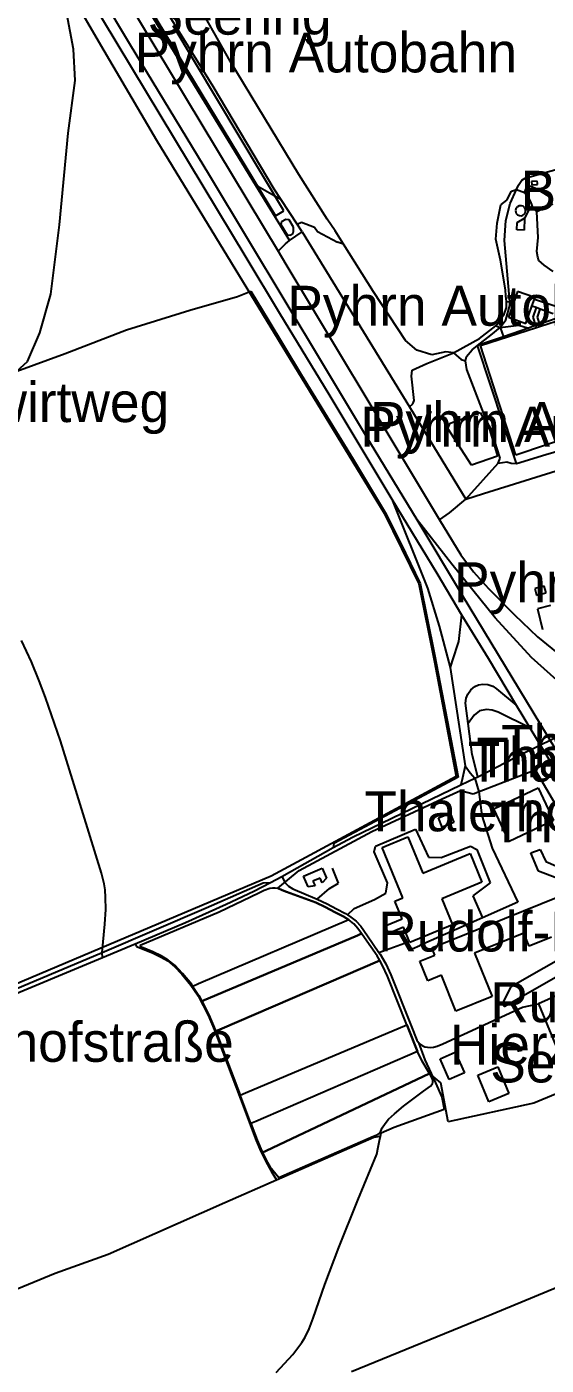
# Model space of a CAD drawing. Extents: x -3657 to 4700, y -7332 to 8131.
# Drawn here: x -1506 to -941, y -2701 to -1244 of the extents above; entities that cross this region are included whole.
import ezdxf

# ---------------------------------------------------------------- set-up
doc = ezdxf.new("R2010")
doc.units = 0
for name, color, linetype in [('OSM_BUILDING_INDUSTRIAL', 9, 'CONTINUOUS'), ('OSM_BUILDING_MANUFACTURE', 9, 'CONTINUOUS'), ('OSM_BUILDING_ROOF', 9, 'CONTINUOUS'), ('OSM_BUILDING_YES', 9, 'CONTINUOUS'), ('OSM_HIGHWAY_CYCLEWAY', 8, 'CONTINUOUS'), ('OSM_HIGHWAY_FOOTWAY', 8, 'CONTINUOUS'), ('OSM_HIGHWAY_MOTORWAY', 8, 'CONTINUOUS'), ('OSM_HIGHWAY_MOTORWAY_LINK', 8, 'CONTINUOUS'), ('OSM_HIGHWAY_PATH', 8, 'CONTINUOUS'), ('OSM_HIGHWAY_SECONDARY', 8, 'CONTINUOUS'), ('OSM_HIGHWAY_SERVICE', 8, 'CONTINUOUS'), ('OSM_HIGHWAY_TRACK', 8, 'CONTINUOUS'), ('OSM_HIGHWAY_UNCLASSIFIED', 8, 'CONTINUOUS'), ('OSM_LABELS', 8, 'CONTINUOUS'), ('OSM_LANDUSE_FARMLAND', 3, 'CONTINUOUS'), ('OSM_LANDUSE_GRASS', 3, 'CONTINUOUS'), ('OSM_LANDUSE_INDUSTRIAL', 3, 'CONTINUOUS'), ('OSM_LEISURE_PITCH', 3, 'CONTINUOUS'), ('OSM_LEISURE_SWIMMING_POOL', 3, 'CONTINUOUS')]:
    doc.layers.add(name, color=color, linetype=linetype)

msp = doc.modelspace()

# ---------------------------------------------------------------- linework, layer by layer
at = {"layer": 'OSM_BUILDING_INDUSTRIAL'}
for p, q in [((-1119.365397, -2137.339509), (-1091.522839, -2125.886432)), ((-1091.522839, -2125.886432), (-1075.352768, -2165.204958)), ((-1096.877469, -2192.025174), (-1119.365397, -2137.339509)), ((-1075.352768, -2165.204958), (-1023.717755, -2143.955608)), ((-1023.717755, -2143.955608), (-1010.884846, -2175.168023)), ((-1010.884846, -2175.168023), (-1054.563759, -2193.148243)), ((-1105.569262, -2195.605651), (-1096.877469, -2192.025174)), ((-1097.575239, -2215.053644), (-1105.569262, -2195.605651)), ((-1054.563759, -2193.148243), (-1042.853351, -2221.614144)), ((-1116.028234, -2222.648257), (-1097.575239, -2215.053644)), ((-1112.683486, -2230.776606), (-1116.028234, -2222.648257)), ((-1096.096269, -2223.949238), (-1112.683486, -2230.776606)), ((-1089.217163, -2240.695194), (-1096.096269, -2223.949238)), ((-1042.853351, -2221.614144), (-1089.217163, -2240.695194))]:
    msp.add_line(p, q, dxfattribs=at)
at = {"layer": 'OSM_BUILDING_MANUFACTURE'}
for p, q in [((-1065.257849, -2246.532927), (-903.38269, -2181.005757)), ((-965.408416, -2230.487499), (-1018.985051, -2252.18163)), ((-959.606303, -2244.820526), (-965.408416, -2230.487499)), ((-935.131246, -2234.913058), (-959.606303, -2244.820526)), ((-1078.394137, -2261.088343), (-1062.049622, -2254.472245)), ((-1062.049622, -2254.472245), (-1065.257849, -2246.532927)), ((-1018.985051, -2252.18163), (-999.811532, -2299.572907)), ((-1069.763019, -2282.41553), (-1078.394137, -2261.088343)), ((-1055.011242, -2276.444363), (-1069.763019, -2282.41553)), ((-1039.205225, -2315.51826), (-1055.011242, -2276.444363)), ((-999.811532, -2299.572907), (-1039.205225, -2315.51826))]:
    msp.add_line(p, q, dxfattribs=at)
at = {"layer": 'OSM_BUILDING_ROOF'}
for p, q in [((-972.02965, -1532.227838), (-981.904619, -1560.271199)), ((-953.15951, -1538.877295), (-972.02965, -1532.227838)), ((-956.398075, -1548.084235), (-953.720761, -1540.478502)), ((-953.720761, -1540.478502), (-953.15951, -1538.877295)), ((-963.034479, -1566.920655), (-956.398075, -1548.084235)), ((-951.771554, -1549.752159), (-955.434849, -1560.171123)), ((-947.486333, -1551.297768), (-951.771554, -1549.752159)), ((-950.527702, -1559.937614), (-947.486333, -1551.297768)), ((-981.904619, -1560.271199), (-963.034479, -1566.920655)), ((-955.434849, -1560.171123), (-952.408649, -1569.322466)), ((-952.408649, -1569.322466), (-951.324071, -1571.223899)), ((-951.324071, -1571.223899), (-947.243631, -1569.911799)), ((-947.744205, -1567.721259), (-950.527702, -1559.937614)), ((-947.243631, -1569.911799), (-947.744205, -1567.721259)), ((-957.497822, -2143.188363), (-947.32706, -2139.530049)), ((-947.32706, -2139.530049), (-941.426349, -2152.751126)), ((-949.359695, -2163.136732), (-957.497822, -2143.188363)), ((-941.426349, -2152.751126), (-922.101141, -2160.890595)), ((-929.22295, -2170.86478), (-949.359695, -2163.136732)), ((-896.389817, -2241.540275), (-979.591358, -2289.365213)), ((-986.713168, -2310.525608), (-883.162516, -2251.30319)), ((-979.591358, -2289.365213), (-988.541023, -2307.267596)), ((-988.541023, -2307.267596), (-986.713168, -2310.525608))]:
    msp.add_line(p, q, dxfattribs=at)
at = {"layer": 'OSM_BUILDING_YES'}
for p, q in [((-973.827168, -1442.082111), (-974.251898, -1443.950186)), ((-972.09791, -1439.847093), (-973.827168, -1442.082111)), ((-970.398991, -1438.957534), (-972.09791, -1439.847093)), ((-967.782352, -1438.801861), (-970.398991, -1438.957534)), ((-965.984835, -1439.457911), (-967.782352, -1438.801861)), ((-964.521034, -1440.692174), (-965.984835, -1439.457911)), ((-963.383364, -1442.97167), (-964.521034, -1440.692174)), ((-974.251898, -1443.950186), (-974.016779, -1445.851619)), ((-974.016779, -1445.851619), (-973.44036, -1447.119241)), ((-973.44036, -1447.119241), (-972.173755, -1448.542536)), ((-972.173755, -1448.542536), (-969.883248, -1449.621127)), ((-969.883248, -1449.621127), (-967.964379, -1449.676725)), ((-967.964379, -1449.676725), (-966.151693, -1449.087391)), ((-966.151693, -1449.087391), (-965.158128, -1448.397983)), ((-965.158128, -1448.397983), (-963.944615, -1446.91909)), ((-963.944615, -1446.91909), (-963.277182, -1444.884223)), ((-963.277182, -1444.884223), (-963.383364, -1442.97167)), ((-956.398075, -1548.084235), (-953.720761, -1540.478502)), ((-953.720761, -1540.478502), (-930.550231, -1548.251027)), ((-951.771554, -1549.752159), (-956.398075, -1548.084235)), ((-947.486333, -1551.297768), (-951.771554, -1549.752159)), ((-933.23513, -1556.434974), (-947.486333, -1551.297768)), ((-1012.469998, -1590.983237), (-951.324071, -1571.223899)), ((-951.324071, -1571.223899), (-947.243631, -1569.911799)), ((-947.243631, -1569.911799), (-922.063219, -1561.77233)), ((-973.994026, -1710.262035), (-1012.469998, -1590.983237)), ((-880.712735, -1678.971783), (-973.994026, -1710.262035)), ((-942.981163, -1852.758334), (-953.409798, -1855.560446)), ((-953.409798, -1855.560446), (-951.460591, -1862.821475)), ((-951.460591, -1862.821475), (-941.031957, -1860.019362)), ((-941.031957, -1860.019362), (-942.981163, -1852.758334)), ((-998.051937, -2095.118796), (-949.754087, -2072.423911)), ((-949.754087, -2072.423911), (-932.984843, -2108.128602)), ((-981.290278, -2130.823487), (-998.051937, -2095.118796)), ((-1058.264976, -2105.126339), (-1045.591341, -2100.06697)), ((-1054.275549, -2115.122763), (-1058.264976, -2105.126339)), ((-1041.601914, -2110.063394), (-1054.275549, -2115.122763)), ((-1045.591341, -2100.06697), (-1041.601914, -2110.063394)), ((-932.984843, -2108.128602), (-981.290278, -2130.823487)), ((-1205.06981, -2168.618642), (-1184.65244, -2159.800885)), ((-1200.155079, -2179.982764), (-1205.06981, -2168.618642)), ((-1186.920194, -2170.609031), (-1194.906632, -2174.056074)), ((-1184.606934, -2175.824074), (-1186.920194, -2170.609031)), ((-1184.65244, -2159.800885), (-1179.896983, -2170.798063)), ((-1192.441682, -2179.237758), (-1200.155079, -2179.982764)), ((-1194.906632, -2174.056074), (-1192.441682, -2179.237758)), ((-1179.896983, -2170.798063), (-1184.606934, -2175.824074)), ((-1056.202003, -2367.46853), (-1039.842319, -2360.285337)), ((-1046.357372, -2389.885427), (-1056.202003, -2367.46853)), ((-1039.842319, -2360.285337), (-1030.005273, -2382.691115)), ((-1030.005273, -2382.691115), (-1046.357372, -2389.885427)), ((-1015.32934, -2385.181881), (-993.417831, -2376.141734)), ((-1003.436905, -2414.014726), (-1015.32934, -2385.181881)), ((-993.417831, -2376.141734), (-981.525396, -2404.963459)), ((-981.525396, -2404.963459), (-1003.436905, -2414.014726))]:
    msp.add_line(p, q, dxfattribs=at)
at = {"layer": 'OSM_HIGHWAY_CYCLEWAY'}
for p, q in [((-1310.8958, -2203.200264), (-1248.847321, -2175.924149)), ((-1248.847321, -2175.924149), (-1241.164262, -2175.501608)), ((-1424.154561, -2251.558938), (-1310.8958, -2203.200264)), ((-2100.127265, -2535.673095), (-1424.154561, -2251.558938))]:
    msp.add_line(p, q, dxfattribs=at)
at = {"layer": 'OSM_HIGHWAY_FOOTWAY'}
for p, q in [((-964.490696, -1424.457715), (-961.631354, -1417.674825)), ((-962.920712, -1426.626016), (-964.490696, -1424.457715)), ((-959.378769, -1431.474115), (-962.920712, -1426.626016)), ((-961.631354, -1417.674825), (-959.401522, -1417.085492)), ((-959.401522, -1417.085492), (-957.118599, -1417.385718)), ((-957.118599, -1417.385718), (-950.922094, -1420.488056)), ((-950.922094, -1420.488056), (-937.679625, -1428.938871)), ((-959.249833, -1441.915319), (-964.422436, -1452.312044)), ((-957.4599, -1434.598693), (-959.378769, -1431.474115)), ((-956.208464, -1438.39044), (-959.249833, -1441.915319)), ((-956.208464, -1438.39044), (-957.4599, -1434.598693)), ((-955.260406, -1441.259269), (-956.208464, -1438.39044)), ((-950.922094, -1445.573632), (-955.260406, -1441.259269)), ((-933.788796, -1437.0561), (-950.922094, -1445.573632)), ((-1212.093021, -1458.716872), (-1207.140368, -1456.748722)), ((-1207.140368, -1456.748722), (-1193.025686, -1462.108317)), ((-972.606069, -1457.149024), (-964.422436, -1452.312044)), ((-964.422436, -1452.312044), (-965.021608, -1465.544241)), ((-949.79201, -1473.472439), (-950.922094, -1445.573632)), ((-1193.025686, -1462.108317), (-1189.87055, -1466.689548)), ((-1189.87055, -1466.689548), (-1167.966625, -1478.409494)), ((-973.008046, -1465.132819), (-972.606069, -1457.149024)), ((-965.021608, -1465.544241), (-973.008046, -1465.132819)), ((-950.937263, -1488.717263), (-949.79201, -1473.472439)), ((-949.966452, -1494.744028), (-950.937263, -1488.717263)), ((-948.897043, -1498.457939), (-949.966452, -1494.744028)), ((-943.132853, -1503.394994), (-948.897043, -1498.457939)), ((-933.174455, -1510.400274), (-943.132853, -1503.394994)), ((-984.672947, -1562.962116), (-980.622845, -1547.339229)), ((-920.7056, -1558.436482), (-947.744205, -1567.721259)), ((-1001.040215, -1579.708072), (-991.180415, -1571.257257)), ((-991.180415, -1571.257257), (-984.672947, -1562.962116)), ((-991.180415, -1571.257257), (-970.861643, -1568.988881)), ((-991.180415, -1571.257257), (-987.539874, -1581.487191)), ((-960.091708, -1572.157936), (-987.539874, -1581.487191)), ((-970.861643, -1568.988881), (-960.091708, -1572.157936)), ((-952.408649, -1569.322466), (-960.091708, -1572.157936)), ((-947.744205, -1567.721259), (-952.408649, -1569.322466)), ((-1015.791992, -1591.083313), (-1001.040215, -1579.708072)), ((-987.539874, -1581.487191), (-1015.791992, -1591.083313)), ((-1027.65409, -1602.881094), (-1021.548599, -1595.51999)), ((-1021.548599, -1595.51999), (-1015.791992, -1591.083313)), ((-973.402438, -1719.302183), (-1015.791992, -1591.083313)), ((-1028.594563, -1607.740313), (-1027.65409, -1602.881094)), ((-1027.183853, -1617.136284), (-1028.594563, -1607.740313)), ((-1087.419646, -1624.208281), (-1086.850811, -1617.625542)), ((-1084.696824, -1650.639315), (-1087.419646, -1624.208281)), ((-1011.127549, -1659.53491), (-1027.183853, -1617.136284)), ((-1089.520541, -1657.677954), (-1086.198547, -1654.419943)), ((-1086.198547, -1654.419943), (-1084.696824, -1650.639315)), ((-1005.954946, -1672.400163), (-1011.127549, -1659.53491)), ((-999.932884, -1683.397341), (-1005.954946, -1672.400163)), ((-996.269589, -1696.496103), (-999.932884, -1683.397341)), ((-994.434149, -1703.301233), (-996.269589, -1696.496103)), ((-991.036311, -1713.397732), (-994.434149, -1703.301233)), ((-941.206399, -1709.483671), (-923.997256, -1704.402063)), ((-993.068946, -1719.102032), (-991.036311, -1713.397732)), ((-993.068946, -1719.102032), (-983.876579, -1717.38963)), ((-983.876579, -1717.38963), (-978.969432, -1718.890761)), ((-978.969432, -1718.890761), (-973.402438, -1719.302183)), ((-973.402438, -1719.302183), (-941.206399, -1709.483671)), ((-1028.495965, -1758.36496), (-993.068946, -1719.102032))]:
    msp.add_line(p, q, dxfattribs=at)
at = {"layer": 'OSM_HIGHWAY_MOTORWAY'}
for p, q in [((-1510.169938, -1092.52974), (-1267.876735, -1494.855223)), ((-1394.408304, -1262.39111), (-1492.862197, -1098.045008)), ((-1307.194583, -1406.099433), (-1394.408304, -1262.39111)), ((-1183.95467, -1610.920488), (-1307.194583, -1406.099433)), ((-1267.876735, -1494.855223), (-1231.145188, -1555.589892)), ((-1231.145188, -1555.589892), (-1177.507878, -1643.800828)), ((-1137.075114, -1688.868131), (-1183.95467, -1610.920488)), ((-1177.507878, -1643.800828), (-1108.853333, -1758.209288)), ((-1081.488597, -1780.848575), (-1137.075114, -1688.868131)), ((-1108.853333, -1758.209288), (-1060.077662, -1838.758892)), ((-1031.833128, -1863.232896), (-1081.488597, -1780.848575)), ((-1060.077662, -1838.758892), (-1032.963213, -1884.037467)), ((-931.172157, -2029.669462), (-1031.833128, -1863.232896)), ((-1032.963213, -1884.037467), (-1004.127091, -1931.373147)), ((-1004.127091, -1931.373147), (-973.561712, -1982.578411)), ((-973.561712, -1982.578411), (-966.356473, -1994.442909)), ((-966.356473, -1994.442909), (-958.787181, -2006.91898)), ((-958.787181, -2006.91898), (-865.430046, -2161.157463))]:
    msp.add_line(p, q, dxfattribs=at)
at = {"layer": 'OSM_HIGHWAY_MOTORWAY_LINK'}
for p, q in [((-1108.853333, -1758.209288), (-1069.929878, -1855.137905)), ((-1043.49803, -1829.007097), (-1081.488597, -1780.848575)), ((-996.466785, -1887.362195), (-1043.49803, -1829.007097)), ((-1069.929878, -1855.137905), (-1057.241074, -1896.45794)), ((-956.936572, -1930.661499), (-996.466785, -1887.362195)), ((-1057.241074, -1896.45794), (-1045.523081, -1941.458527)), ((-922.25283, -1961.284582), (-956.936572, -1930.661499)), ((-1045.523081, -1941.458527), (-1028.935864, -2048.56148)), ((-1026.0386, -1970.402566), (-1023.065491, -1965.843574)), ((-1023.065491, -1965.843574), (-1018.749932, -1962.151902)), ((-1018.749932, -1962.151902), (-1014.570894, -1960.306067)), ((-1014.570894, -1960.306067), (-1010.050555, -1959.661136)), ((-1010.050555, -1959.661136), (-1004.445638, -1959.994721)), ((-1004.445638, -1959.994721), (-999.098593, -1961.607047)), ((-999.098593, -1961.607047), (-994.889217, -1964.62043)), ((-994.889217, -1964.62043), (-973.561712, -1982.578411)), ((-1028.897942, -1980.243317), (-1027.9423, -1974.750288)), ((-1025.97034, -2002.237674), (-1028.897942, -1980.243317)), ((-1027.9423, -1974.750288), (-1026.0386, -1970.402566)), ((-1021.450001, -2036.163246), (-1025.97034, -2002.237674)), ((-1015.283833, -2060.270306), (-1021.450001, -2036.163246)), ((-1028.935864, -2048.56148), (-1032.030324, -2061.593525)), ((-1028.935864, -2048.56148), (-1023.535727, -2056.211691)), ((-1032.030324, -2061.593525), (-1033.84301, -2069.232617)), ((-1023.535727, -2056.211691), (-1018.674088, -2062.027186))]:
    msp.add_line(p, q, dxfattribs=at)
at = {"layer": 'OSM_HIGHWAY_PATH'}
for p, q in [((-1302.355696, -1250.448774), (-1314.748706, -1229.032632)), ((-1284.881097, -1281.44992), (-1302.355696, -1250.448774)), ((-1210.212075, -1404.898528), (-1284.881097, -1281.44992)), ((-963.883939, -1408.645797), (-844.694128, -1375.398514)), ((-1179.502591, -1453.368396), (-1210.212075, -1404.898528)), ((-971.210528, -1416.540636), (-967.547234, -1410.903054)), ((-967.547234, -1410.903054), (-963.883939, -1408.645797)), ((-1229.415931, -1432.385913), (-1257.228151, -1416.4628)), ((-983.580785, -1432.652781), (-978.597794, -1423.134496)), ((-980.228453, -1436.555723), (-973.265918, -1421.110748)), ((-978.597794, -1423.134496), (-973.265918, -1421.110748)), ((-973.265918, -1421.110748), (-971.210528, -1416.540636)), ((-973.265918, -1421.110748), (-964.490696, -1424.457715)), ((-994.092848, -1457.88291), (-990.429554, -1437.867823)), ((-990.429554, -1437.867823), (-983.580785, -1432.652781)), ((-984.733623, -1454.869528), (-980.228453, -1436.555723)), ((-1170.765292, -1466.055737), (-1179.502591, -1453.368396)), ((-986.144333, -1476.574777), (-984.733623, -1454.869528)), ((-1161.580509, -1480.611153), (-1170.765292, -1466.055737)), ((-995.784183, -1475.351633), (-994.092848, -1457.88291)), ((-1161.580509, -1480.611153), (-1167.966625, -1478.409494)), ((-1128.777713, -1532.572542), (-1161.580509, -1480.611153)), ((-990.710179, -1498.179952), (-995.784183, -1475.351633)), ((-980.486325, -1543.547482), (-986.144333, -1476.574777)), ((-985.355549, -1530.315285), (-990.710179, -1498.179952)), ((-1094.124309, -1585.556925), (-1128.777713, -1532.572542)), ((-984.741208, -1536.9981), (-985.355549, -1530.315285)), ((-984.248218, -1543.158299), (-984.741208, -1536.9981)), ((-983.960008, -1549.529769), (-984.248218, -1543.158299)), ((-984.248218, -1543.158299), (-980.486325, -1543.547482)), ((-980.622845, -1547.339229), (-980.486325, -1543.547482)), ((-995.82969, -1569.489258), (-986.606985, -1556.668483)), ((-986.606985, -1556.668483), (-983.960008, -1549.529769)), ((-1013.402887, -1583.310787), (-995.82969, -1569.489258)), ((-995.82969, -1569.489258), (-991.180415, -1571.257257)), ((-1081.594779, -1596.098204), (-1094.124309, -1585.556925)), ((-1041.738435, -1598.944794), (-1013.402887, -1583.310787)), ((-1065.432292, -1601.168693), (-1081.594779, -1596.098204)), ((-1071.014456, -1610.364513), (-1041.738435, -1598.944794)), ((-1050.066173, -1597.743889), (-1065.432292, -1601.168693)), ((-1041.738435, -1598.944794), (-1050.066173, -1597.743889)), ((-1041.738435, -1598.944794), (-1033.478956, -1606.239181)), ((-1086.850811, -1617.625542), (-1071.014456, -1610.364513)), ((-1033.478956, -1606.239181), (-1028.594563, -1607.740313))]:
    msp.add_line(p, q, dxfattribs=at)
at = {"layer": 'OSM_HIGHWAY_SECONDARY'}
for p, q in [((-964.938179, -2034.272932), (-918.680549, -2011.944991)), ((-1015.283833, -2060.270306), (-964.938179, -2034.272932)), ((-1033.84301, -2069.232617), (-1018.674088, -2062.027186)), ((-1018.674088, -2062.027186), (-1015.283833, -2060.270306)), ((-1151.879983, -2125.953149), (-1033.84301, -2069.232617)), ((-1172.6159, -2137.495182), (-1151.879983, -2125.953149)), ((-1228.80159, -2168.752076), (-1172.6159, -2137.495182)), ((-1241.164262, -2175.501608), (-1228.80159, -2168.752076)), ((-1289.189071, -2199.008216), (-1259.329047, -2184.697429)), ((-1259.329047, -2184.697429), (-1241.164262, -2175.501608)), ((-1333.474741, -2218.823152), (-1289.189071, -2199.008216)), ((-1388.40141, -2242.229684), (-1333.474741, -2218.823152)), ((-1423.934612, -2257.107565), (-1388.40141, -2242.229684)), ((-1549.100978, -2309.068954), (-1423.934612, -2257.107565))]:
    msp.add_line(p, q, dxfattribs=at)
at = {"layer": 'OSM_HIGHWAY_SERVICE'}
for p, q in [((-1303.508534, -1308.992903), (-1384.639518, -1177.582739)), ((-1394.87854, -1191.404268), (-1257.228151, -1416.4628)), ((-1237.091406, -1420.710446), (-1303.508534, -1308.992903)), ((-1257.228151, -1416.4628), (-1220.314578, -1476.819406)), ((-1229.415931, -1432.385913), (-1237.091406, -1420.710446)), ((-1212.093021, -1458.716872), (-1229.415931, -1432.385913)), ((-1220.314578, -1476.819406), (-1206.526027, -1467.178806)), ((-1206.526027, -1467.178806), (-1212.093021, -1458.716872)), ((-1206.526027, -1467.178806), (-1089.520541, -1657.677954)), ((-1232.798601, -1488.228006), (-1224.690812, -1480.366524)), ((-1224.690812, -1480.366524), (-1220.314578, -1476.819406)), ((-1089.520541, -1657.677954), (-1028.495965, -1758.36496)), ((-1009.14042, -1752.071328), (-918.286157, -1723.74998)), ((-1046.175345, -1773.009332), (-1028.495965, -1758.36496)), ((-1028.495965, -1758.36496), (-1009.14042, -1752.071328)), ((-1056.937695, -1780.73738), (-1046.175345, -1773.009332)), ((-936.155148, -1873.796414), (-950.322922, -1877.565922)), ((-950.322922, -1877.565922), (-945.044137, -1900.016177)), ((-1032.963213, -1884.037467), (-1036.444481, -1913.292852)), ((-1036.444481, -1913.292852), (-1043.171898, -1934.15302)), ((-1043.171898, -1934.15302), (-1045.523081, -1941.458527)), ((-1019.311182, -1993.397677), (-1025.97034, -2002.237674)), ((-1013.349796, -1988.738609), (-1019.311182, -1993.397677)), ((-1005.985284, -1987.248597), (-1013.349796, -1988.738609)), ((-999.56883, -1987.771214), (-1005.985284, -1987.248597)), ((-993.068946, -1990.095188), (-999.56883, -1987.771214)), ((-958.787181, -2006.91898), (-993.068946, -1990.095188)), ((-1018.674088, -2062.027186), (-1014.153749, -2076.716035)), ((-1014.153749, -2076.716035), (-1010.953106, -2102.591095)), ((-1010.953106, -2102.591095), (-999.591583, -2137.917723)), ((-1126.608557, -2135.749422), (-1083.195101, -2117.268825)), ((-1083.195101, -2117.268825), (-1068.890806, -2147.903027)), ((-1128.004098, -2142.209847), (-1126.608557, -2135.749422)), ((-1055.094671, -2148.158776), (-1023.202011, -2135.882856)), ((-1023.202011, -2135.882856), (-1016.368411, -2139.552288)), ((-1016.368411, -2139.552288), (-1001.935181, -2175.635042)), ((-999.591583, -2137.917723), (-971.620089, -2196.95111)), ((-1113.570868, -2175.89079), (-1128.004098, -2142.209847)), ((-1068.890806, -2147.903027), (-1055.094671, -2148.158776)), ((-1228.80159, -2168.752076), (-1224.971437, -2175.768476)), ((-1166.859294, -2176.213256), (-1173.488113, -2159.789765)), ((-1224.971437, -2175.768476), (-1221.512923, -2179.426789)), ((-1221.512923, -2179.426789), (-1216.780219, -2182.451291)), ((-1216.780219, -2182.451291), (-1190.128421, -2193.759815)), ((-1190.128421, -2193.759815), (-1176.878367, -2182.073228)), ((-1176.878367, -2182.073228), (-1166.859294, -2176.213256)), ((-1115.474568, -2187.032522), (-1113.570868, -2175.89079)), ((-1001.935181, -2175.635042), (-1020.919088, -2190.068144)), ((-1190.128421, -2193.759815), (-1179.320564, -2198.752467)), ((-1179.320564, -2198.752467), (-1168.998112, -2204.16766)), ((-1150.02179, -2203.74512), (-1127.746227, -2193.87101)), ((-1127.746227, -2193.87101), (-1115.474568, -2187.032522)), ((-1020.919088, -2190.068144), (-1010.103646, -2213.952814)), ((-971.620089, -2196.95111), (-1010.103646, -2213.952814)), ((-1168.998112, -2204.16766), (-1159.441691, -2209.260388)), ((-1159.441691, -2209.260388), (-1157.189106, -2210.705922)), ((-1157.189106, -2210.705922), (-1150.02179, -2203.74512)), ((-1157.189106, -2210.705922), (-1153.457551, -2213.107732)), ((-1153.457551, -2213.107732), (-1147.76162, -2217.600007)), ((-1010.103646, -2213.952814), (-1078.28037, -2244.086639)), ((-1147.76162, -2217.600007), (-1142.824136, -2223.093037)), ((-1142.824136, -2223.093037), (-1135.353441, -2233.478643)), ((-1135.353441, -2233.478643), (-1122.945263, -2251.570058)), ((-1122.945263, -2251.570058), (-1095.216472, -2241.606992)), ((-1095.216472, -2241.606992), (-1086.86598, -2247.811669)), ((-1122.945263, -2251.570058), (-1121.71658, -2253.371415)), ((-1121.71658, -2253.371415), (-1115.550413, -2264.035009)), ((-1086.86598, -2247.811669), (-1078.28037, -2244.086639)), ((-1115.550413, -2264.035009), (-1110.142692, -2275.788313)), ((-1110.142692, -2275.788313), (-1088.033987, -2331.430254)), ((-884.247094, -2278.301318), (-949.215591, -2307.534464)), ((-1053.342661, -2351.122875), (-966.599176, -2311.248375)), ((-966.599176, -2311.248375), (-949.215591, -2307.534464)), ((-949.215591, -2307.534464), (-916.731342, -2386.627415)), ((-1088.033987, -2331.430254), (-1081.655455, -2346.908588)), ((-1081.655455, -2346.908588), (-1080.024796, -2349.454951)), ((-1080.024796, -2349.454951), (-1077.99216, -2351.589894)), ((-1080.024796, -2349.454951), (-1072.918155, -2368.302492)), ((-1077.99216, -2351.589894), (-1075.800251, -2352.890875)), ((-1075.800251, -2352.890875), (-1073.009169, -2354.136258)), ((-1073.009169, -2354.136258), (-1070.256009, -2354.74783)), ((-1070.256009, -2354.74783), (-1066.934015, -2354.870144)), ((-1066.934015, -2354.870144), (-1063.498254, -2354.581038)), ((-1063.498254, -2354.581038), (-1059.569503, -2353.558044)), ((-1059.569503, -2353.558044), (-1053.342661, -2351.122875)), ((-1072.918155, -2368.302492), (-1061.51871, -2393.654935)), ((-1061.51871, -2393.654935), (-1054.68511, -2409.188866)), ((-1054.68511, -2409.188866), (-1052.022964, -2422.198672))]:
    msp.add_line(p, q, dxfattribs=at)
at = {"layer": 'OSM_HIGHWAY_TRACK'}
for p, q in [((-1455.425296, -1268.440114), (-1467.636278, -1203.568993)), ((-1453.787052, -1302.554717), (-1455.425296, -1268.440114)), ((-1461.21224, -1359.998016), (-1453.787052, -1302.554717)), ((-1470.647309, -1459.561954), (-1461.21224, -1359.998016)), ((-1480.112717, -1535.218982), (-1470.647309, -1459.561954)), ((-1492.270609, -1577.150588), (-1480.112717, -1535.218982)), ((-1328.939233, -1552.57651), (-1277.069102, -1537.731987)), ((-1277.069102, -1537.731987), (-1262.544859, -1531.927612)), ((-1262.544859, -1531.927612), (-1243.909837, -1562.350544)), ((-1397.790974, -1574.014892), (-1328.939233, -1552.57651)), ((-1243.909837, -1562.350544), (-1207.709203, -1622.562597)), ((-1505.376558, -1608.429721), (-1492.270609, -1577.150588)), ((-1464.655585, -1599.611964), (-1397.790974, -1574.014892)), ((-1517.003537, -1618.904283), (-1464.655585, -1599.611964)), ((-1517.003537, -1618.904283), (-1505.376558, -1608.429721)), ((-1207.709203, -1622.562597), (-1151.045692, -1714.587518)), ((-1151.045692, -1714.587518), (-1115.17119, -1774.5883)), ((-1115.17119, -1774.5883), (-1099.001118, -1806.345571)), ((-1099.001118, -1806.345571), (-1078.219694, -1850.011819)), ((-1078.219694, -1850.011819), (-1062.36817, -1927.247815)), ((-1501.341625, -1935.420642), (-1512.126729, -1912.214261)), ((-1492.801521, -1955.969465), (-1501.341625, -1935.420642)), ((-1062.36817, -1927.247815), (-1036.876795, -2060.637249)), ((-1486.081688, -1974.083118), (-1492.801521, -1955.969465)), ((-1469.608238, -2021.296484), (-1486.081688, -1974.083118)), ((-1444.791881, -2100.656303), (-1469.608238, -2021.296484)), ((-1036.876795, -2060.637249), (-1127.162223, -2109.173834)), ((-1424.852332, -2165.37175), (-1444.791881, -2100.656303)), ((-1127.162223, -2109.173834), (-1171.933299, -2133.069624)), ((-1171.933299, -2133.069624), (-1172.6159, -2137.495182)), ((-1422.008159, -2176.969381), (-1424.852332, -2165.37175)), ((-1420.984256, -2183.485404), (-1422.008159, -2176.969381)), ((-1420.58228, -2191.624873), (-1420.984256, -2183.485404)), ((-1420.172719, -2204.857069), (-1420.58228, -2191.624873)), ((-1421.189037, -2220.724585), (-1420.172719, -2204.857069)), ((-1424.154561, -2251.558938), (-1421.189037, -2220.724585)), ((-1388.40141, -2242.229684), (-1386.899687, -2244.953959)), ((-1423.934612, -2257.107565), (-1424.154561, -2251.558938)), ((-1386.899687, -2244.953959), (-1369.356828, -2252.048196)), ((-1369.356828, -2252.048196), (-1360.657451, -2256.351439)), ((-1360.657451, -2256.351439), (-1352.928885, -2260.832595)), ((-1352.928885, -2260.832595), (-1345.549204, -2266.703687)), ((-1345.549204, -2266.703687), (-1337.418661, -2275.043307)), ((-1337.418661, -2275.043307), (-1327.649875, -2287.263629)), ((-1327.649875, -2287.263629), (-1319.921309, -2298.86126)), ((-1319.921309, -2298.86126), (-1308.939009, -2319.821504)), ((-1308.939009, -2319.821504), (-1302.067487, -2336.133799)), ((-1302.067487, -2336.133799), (-1273.534743, -2410.990224)), ((-1273.534743, -2410.990224), (-1256.651732, -2456.168723)), ((-1106.441475, -2441.846816), (-1052.022964, -2422.198672)), ((-1120.404468, -2448.062612), (-1106.441475, -2441.846816)), ((-1256.651732, -2456.168723), (-1251.365362, -2468.177775)), ((-1234.307909, -2499.034367), (-1128.610855, -2452.743919)), ((-1128.610855, -2452.743919), (-1121.170499, -2451.665328)), ((-1123.658202, -2463.529827), (-1122.239908, -2456.202081)), ((-1122.239908, -2456.202081), (-1121.170499, -2451.665328)), ((-1121.170499, -2451.665328), (-1120.404468, -2448.062612)), ((-1251.365362, -2468.177775), (-1246.1245, -2478.997041)), ((-1146.039947, -2521.32895), (-1125.288861, -2471.057723)), ((-1125.288861, -2471.057723), (-1123.658202, -2463.529827)), ((-1246.1245, -2478.997041), (-1240.178282, -2489.74959)), ((-1240.178282, -2489.74959), (-1234.307909, -2499.034367)), ((-1290.865237, -2523.808596), (-1234.307909, -2499.034367)), ((-1417.609171, -2580.084349), (-1290.865237, -2523.808596)), ((-1166.783449, -2572.745484), (-1146.039947, -2521.32895)), ((-1181.838605, -2612.909091), (-1166.783449, -2572.745484)), ((-1475.304169, -2600.644291), (-1417.609171, -2580.084349)), ((-1000.259016, -2645.466966), (-840.166205, -2578.950161)), ((-1588.684282, -2647.057053), (-1475.304169, -2600.644291)), ((-1194.656345, -2649.54782), (-1181.838605, -2612.909091)), ((-1198.926397, -2661.14545), (-1194.656345, -2649.54782)), ((-1152.805287, -2707.747244), (-1000.259016, -2645.466966)), ((-1203.355722, -2670.274554), (-1198.926397, -2661.14545)), ((-1216.628529, -2689.033138), (-1207.064524, -2676.212363)), ((-1207.064524, -2676.212363), (-1203.355722, -2670.274554)), ((-1234.884328, -2708.736879), (-1216.628529, -2689.033138))]:
    msp.add_line(p, q, dxfattribs=at)
at = {"layer": 'OSM_HIGHWAY_UNCLASSIFIED'}
for p, q in [((-1429.349917, -1161.826418), (-1232.798601, -1488.228006)), ((-1232.798601, -1488.228006), (-1224.281251, -1502.360881)), ((-1224.281251, -1502.360881), (-1193.078777, -1554.177717)), ((-1193.078777, -1554.177717), (-1137.06753, -1647.192273)), ((-1137.06753, -1647.192273), (-1056.937695, -1780.73738)), ((-1056.937695, -1780.73738), (-1033.77475, -1818.743806)), ((-1033.77475, -1818.743806), (-1019.971031, -1837.302239)), ((-1019.971031, -1837.302239), (-1003.535503, -1855.449251)), ((-1003.535503, -1855.449251), (-975.321307, -1884.259856)), ((-975.321307, -1884.259856), (-950.482196, -1908.055571)), ((-950.482196, -1908.055571), (-925.097003, -1928.904619))]:
    msp.add_line(p, q, dxfattribs=at)
at = {"layer": 'OSM_LANDUSE_FARMLAND'}
for p, q in [((-1499.354496, -1136.996591), (-1426.118937, -1263.514178)), ((-1426.118937, -1263.514178), (-1365.086776, -1367.325762)), ((-1365.086776, -1367.325762), (-1117.370683, -1773.454112)), ((-1117.370683, -1773.454112), (-1079.493883, -1850.356523)), ((-1079.493883, -1850.356523), (-1062.360585, -1935.342806)), ((-1062.360585, -1935.342806), (-1038.750157, -2060.192469)), ((-1038.750157, -2060.192469), (-1240.307218, -2168.585284)), ((-1240.307218, -2168.585284), (-2143.699996, -2549.983882)), ((-1253.853066, -2186.85461), (-1247.800666, -2183.774511)), ((-1247.800666, -2183.774511), (-1241.907539, -2181.639568)), ((-1241.907539, -2181.639568), (-1238.699312, -2181.150311)), ((-1238.699312, -2181.150311), (-1235.953737, -2181.150311)), ((-1235.953737, -2181.150311), (-1233.109564, -2181.661807)), ((-1233.109564, -2181.661807), (-1228.225171, -2183.79675)), ((-1228.225171, -2183.79675), (-1223.598649, -2185.509152)), ((-1296.879715, -2207.403433), (-1253.853066, -2186.85461)), ((-1223.598649, -2185.509152), (-1191.607391, -2197.329172)), ((-1191.607391, -2197.329172), (-1181.027068, -2202.221749)), ((-1382.728233, -2243.730815), (-1296.879715, -2207.403433)), ((-1181.027068, -2202.221749), (-1170.803214, -2207.581345)), ((-1170.803214, -2207.581345), (-1161.398482, -2212.596236)), ((-1161.398482, -2212.596236), (-1155.702551, -2216.254549)), ((-1155.702551, -2216.254549), (-1319.306967, -2285.851453)), ((-1155.702551, -2216.254549), (-1319.306967, -2285.851453)), ((-1150.408597, -2220.435478), (-1155.702551, -2216.254549)), ((-1145.835167, -2225.517086), (-1150.408597, -2220.435478)), ((-1141.800234, -2231.121311), (-1145.835167, -2225.517086)), ((-1315.67401, -2304.676755), (-1146.267481, -2233.011624)), ((-1146.267481, -2233.011624), (-1315.67401, -2304.676755)), ((-1146.267481, -2233.011624), (-1141.800234, -2231.121311)), ((-1141.800234, -2231.121311), (-1146.267481, -2233.011624)), ((-1138.508577, -2235.691422), (-1141.800234, -2231.121311)), ((-1124.985483, -2255.439641), (-1138.508577, -2235.691422)), ((-1382.326257, -2244.953959), (-1382.728233, -2243.730815)), ((-1381.408537, -2245.965833), (-1382.326257, -2244.953959)), ((-1368.924514, -2251.0808), (-1381.408537, -2245.965833)), ((-1360.156876, -2255.417402), (-1368.924514, -2251.0808)), ((-1352.329712, -2259.954155), (-1360.156876, -2255.417402)), ((-1122.042712, -2260.521249), (-1124.985483, -2255.439641)), ((-1344.843849, -2265.914203), (-1352.329712, -2259.954155)), ((-1336.622293, -2274.342779), (-1344.843849, -2265.914203)), ((-1122.042712, -2260.521249), (-1296.219867, -2335.522227)), ((-1296.219867, -2335.522227), (-1122.042712, -2260.521249)), ((-1118.978589, -2265.814128), (-1122.042712, -2260.521249)), ((-1113.69222, -2277.311683), (-1118.978589, -2265.814128)), ((-1326.792831, -2286.629818), (-1336.622293, -2274.342779)), ((-1325.548979, -2288.497893), (-1326.792831, -2286.629818)), ((-1319.306967, -2285.851453), (-1325.548979, -2288.497893)), ((-1319.306967, -2285.851453), (-1325.548979, -2288.497893)), ((-1092.683262, -2330.19599), (-1113.69222, -2277.311683)), ((-1325.548979, -2288.497893), (-1319.011173, -2298.316405)), ((-1319.011173, -2298.316405), (-1315.67401, -2304.676755)), ((-1315.67401, -2304.676755), (-1307.975782, -2319.365604)), ((-1307.975782, -2319.365604), (-1301.089091, -2335.733498)), ((-1268.233205, -2404.307409), (-1092.683262, -2330.19599)), ((-1268.233205, -2404.307409), (-1092.683262, -2330.19599)), ((-1092.683262, -2330.19599), (-1091.621437, -2332.864668)), ((-1301.089091, -2335.733498), (-1300.47475, -2337.356943)), ((-1296.219867, -2335.522227), (-1300.47475, -2337.356943)), ((-1300.47475, -2337.356943), (-1296.219867, -2335.522227)), ((-1300.47475, -2337.356943), (-1274.020149, -2406.753697)), ((-1091.621437, -2332.864668), (-1080.836333, -2359.529212)), ((-1080.836333, -2359.529212), (-1257.046124, -2435.441988)), ((-1080.836333, -2359.529212), (-1257.046124, -2435.441988)), ((-1075.921602, -2370.048252), (-1080.836333, -2359.529212)), ((-1067.844151, -2383.324926), (-1075.921602, -2370.048252)), ((-1245.669432, -2467.477247), (-1067.844151, -2383.324926)), ((-1067.844151, -2383.324926), (-1245.669432, -2467.477247)), ((-1066.054218, -2386.271592), (-1067.844151, -2383.324926)), ((-1064.734522, -2389.629678), (-1066.054218, -2386.271592)), ((-1096.217621, -2418.896183), (-1074.419879, -2402.583887)), ((-1074.419879, -2402.583887), (-1066.820248, -2396.979663)), ((-1066.820248, -2396.979663), (-1065.386785, -2395.422934)), ((-1065.386785, -2395.422934), (-1064.666261, -2394.233148)), ((-1064.34013, -2391.709024), (-1064.734522, -2389.629678)), ((-1064.666261, -2394.233148), (-1064.271869, -2392.765375)), ((-1064.271869, -2392.765375), (-1064.34013, -2391.709024)), ((-1274.020149, -2406.753697), (-1268.233205, -2404.307409)), ((-1274.020149, -2406.753697), (-1268.233205, -2404.307409)), ((-1272.548763, -2410.623281), (-1274.020149, -2406.753697)), ((-1262.408338, -2437.754843), (-1272.548763, -2410.623281)), ((-1112.425615, -2433.106895), (-1105.993991, -2427.213564)), ((-1105.993991, -2427.213564), (-1096.217621, -2418.896183)), ((-1257.046124, -2435.441988), (-1262.408338, -2437.754843)), ((-1257.046124, -2435.441988), (-1262.408338, -2437.754843)), ((-1262.408338, -2437.754843), (-1255.673337, -2455.77954)), ((-1121.451124, -2447.740147), (-1119.335059, -2442.458388)), ((-1119.335059, -2442.458388), (-1116.195092, -2437.854918)), ((-1116.195092, -2437.854918), (-1112.425615, -2433.106895)), ((-1255.673337, -2455.77954), (-1250.402136, -2467.732995)), ((-1231.956726, -2496.654795), (-1128.929403, -2451.531894)), ((-1128.929403, -2451.531894), (-1124.067763, -2449.585983)), ((-1124.067763, -2449.585983), (-1121.451124, -2447.740147)), ((-1250.402136, -2467.732995), (-1249.628521, -2469.345321)), ((-1249.628521, -2469.345321), (-1245.669432, -2467.477247)), ((-1245.669432, -2467.477247), (-1249.628521, -2469.345321)), ((-1249.628521, -2469.345321), (-1245.184026, -2478.507783)), ((-1245.184026, -2478.507783), (-1241.831695, -2484.579026)), ((-1241.831695, -2484.579026), (-1231.956726, -2496.654795))]:
    msp.add_line(p, q, dxfattribs=at)
at = {"layer": 'OSM_LANDUSE_GRASS'}
for p, q in [((-1380.559077, -1210.129494), (-1235.41524, -1449.721203)), ((-1226.564174, -1444.328249), (-1346.891653, -1242.987595)), ((-1235.41524, -1449.721203), (-1226.564174, -1444.328249)), ((-1229.104968, -1456.226106), (-1229.848246, -1459.361803)), ((-1224.326758, -1453.690861), (-1229.104968, -1456.226106)), ((-1220.663463, -1454.191239), (-1224.326758, -1453.690861)), ((-1215.91559, -1462.308468), (-1220.663463, -1454.191239)), ((-1229.848246, -1459.361803), (-1223.029815, -1470.347861)), ((-1223.029815, -1470.347861), (-1218.964543, -1470.959434)), ((-1218.964543, -1470.959434), (-1216.423749, -1469.024642)), ((-1216.423749, -1469.024642), (-1215.809408, -1466.378203)), ((-1215.809408, -1466.378203), (-1215.91559, -1462.308468))]:
    msp.add_line(p, q, dxfattribs=at)
at = {"layer": 'OSM_LANDUSE_INDUSTRIAL'}
for p, q in [((-1020.524696, -2078.895456), (-952.780287, -2052.853604)), ((-952.780287, -2052.853604), (-891.748127, -2157.454672)), ((-1054.283134, -2084.388485), (-1034.153973, -2075.437294)), ((-1034.153973, -2075.437294), (-1020.524696, -2078.895456)), ((-1130.780011, -2120.00422), (-1054.283134, -2084.388485)), ((-1209.711501, -2162.53628), (-1130.780011, -2120.00422)), ((-1233.109564, -2181.661807), (-1209.711501, -2162.53628)), ((-1228.225171, -2183.79675), (-1233.109564, -2181.661807)), ((-1223.598649, -2185.509152), (-1228.225171, -2183.79675)), ((-1191.607391, -2197.329172), (-1223.598649, -2185.509152)), ((-1181.027068, -2202.221749), (-1191.607391, -2197.329172)), ((-1170.803214, -2207.581345), (-1181.027068, -2202.221749)), ((-1161.398482, -2212.596236), (-1170.803214, -2207.581345)), ((-1155.702551, -2216.254549), (-1161.398482, -2212.596236)), ((-1150.408597, -2220.435478), (-1155.702551, -2216.254549)), ((-1145.835167, -2225.517086), (-1150.408597, -2220.435478)), ((-1141.800234, -2231.121311), (-1145.835167, -2225.517086)), ((-1138.508577, -2235.691422), (-1141.800234, -2231.121311)), ((-1124.985483, -2255.439641), (-1138.508577, -2235.691422)), ((-1122.042712, -2260.521249), (-1124.985483, -2255.439641)), ((-1118.978589, -2265.814128), (-1122.042712, -2260.521249)), ((-1113.69222, -2277.311683), (-1118.978589, -2265.814128)), ((-1092.683262, -2330.19599), (-1113.69222, -2277.311683)), ((-1091.621437, -2332.864668), (-1092.683262, -2330.19599)), ((-1080.836333, -2359.529212), (-1091.621437, -2332.864668)), ((-1075.921602, -2370.048252), (-1080.836333, -2359.529212)), ((-1067.844151, -2383.324926), (-1075.921602, -2370.048252)), ((-829.297672, -2364.199399), (-954.403362, -2415.504738)), ((-1055.716597, -2393.521501), (-1067.844151, -2383.324926)), ((-1047.760497, -2435.83117), (-1055.716597, -2393.521501)), ((-954.403362, -2415.504738), (-1047.760497, -2435.83117))]:
    msp.add_line(p, q, dxfattribs=at)
at = {"layer": 'OSM_LEISURE_PITCH'}
for p, q in [((-1047.86668, -1681.351354), (-1045.318301, -1675.31347)), ((-1045.318301, -1675.31347), (-1012.947819, -1664.027185)), ((-1012.947819, -1664.027185), (-1002.792226, -1682.463303)), ((-1022.049173, -1721.292572), (-1047.86668, -1681.351354)), ((-1002.792226, -1682.463303), (-993.759132, -1711.262789)), ((-993.759132, -1711.262789), (-1022.049173, -1721.292572))]:
    msp.add_line(p, q, dxfattribs=at)
at = {"layer": 'OSM_LEISURE_SWIMMING_POOL'}
for p, q in [((-950.679392, -1411.970525), (-956.982079, -1412.448663)), ((-956.982079, -1412.448663), (-956.701454, -1416.151454)), ((-950.512533, -1414.161065), (-950.679392, -1411.970525)), ((-956.701454, -1416.151454), (-950.391182, -1415.673316)), ((-950.391182, -1415.673316), (-950.512533, -1414.161065))]:
    msp.add_line(p, q, dxfattribs=at)

# ---------------------------------------------------------------- texts
at = {"layer": 'OSM_LABELS'}
for s, p in [('Seering', (-1374.692334, -1252.593156)), ('Pyhrn Autobahn', (-1389.023336, -1293.692481)), ('Beach Bar', (-968.81426, -1444.212112)), ('Pyhrn Autobahn', (-1222.764861, -1569.372024)), ('Otterwirtweg', (-1677.116018, -1674.324755)), ('Pyhrn Autobahn', (-1143.180606, -1701.005058)), ('Pyhrn Autobahn', (-1132.804649, -1695.934579)), ('Pyhrn Autobahn', (-1041.15291, -1870.361445)), ('Thalerhofstraße', (-990.111006, -2047.271619)), ('Thalerhofstraße', (-1026.258549, -2065.629901)), ('Thalerhofstraße', (-1016.978961, -2061.148746)), ('Thalerhofstraße', (-1138.879997, -2119.706241)), ('Thalerhofstraße', (-1001.616077, -2131.62292)), ('Rudolf-Diesel-Straße', (-1123.654213, -2250.536392)), ('Rudolf-Diesel-Straße', (-1001.895334, -2327.473417)), ('Thalerhofstraße', (-1690.796904, -2370.617887)), ('Hierzmann Transporte GmbH', (-1045.721794, -2373.559788)), ('Servo King', (-1001.807763, -2393.096736))]:
    msp.add_text(s, height=43.418293, dxfattribs=at).set_placement(p)

doc.saveas('drawing.dxf')
